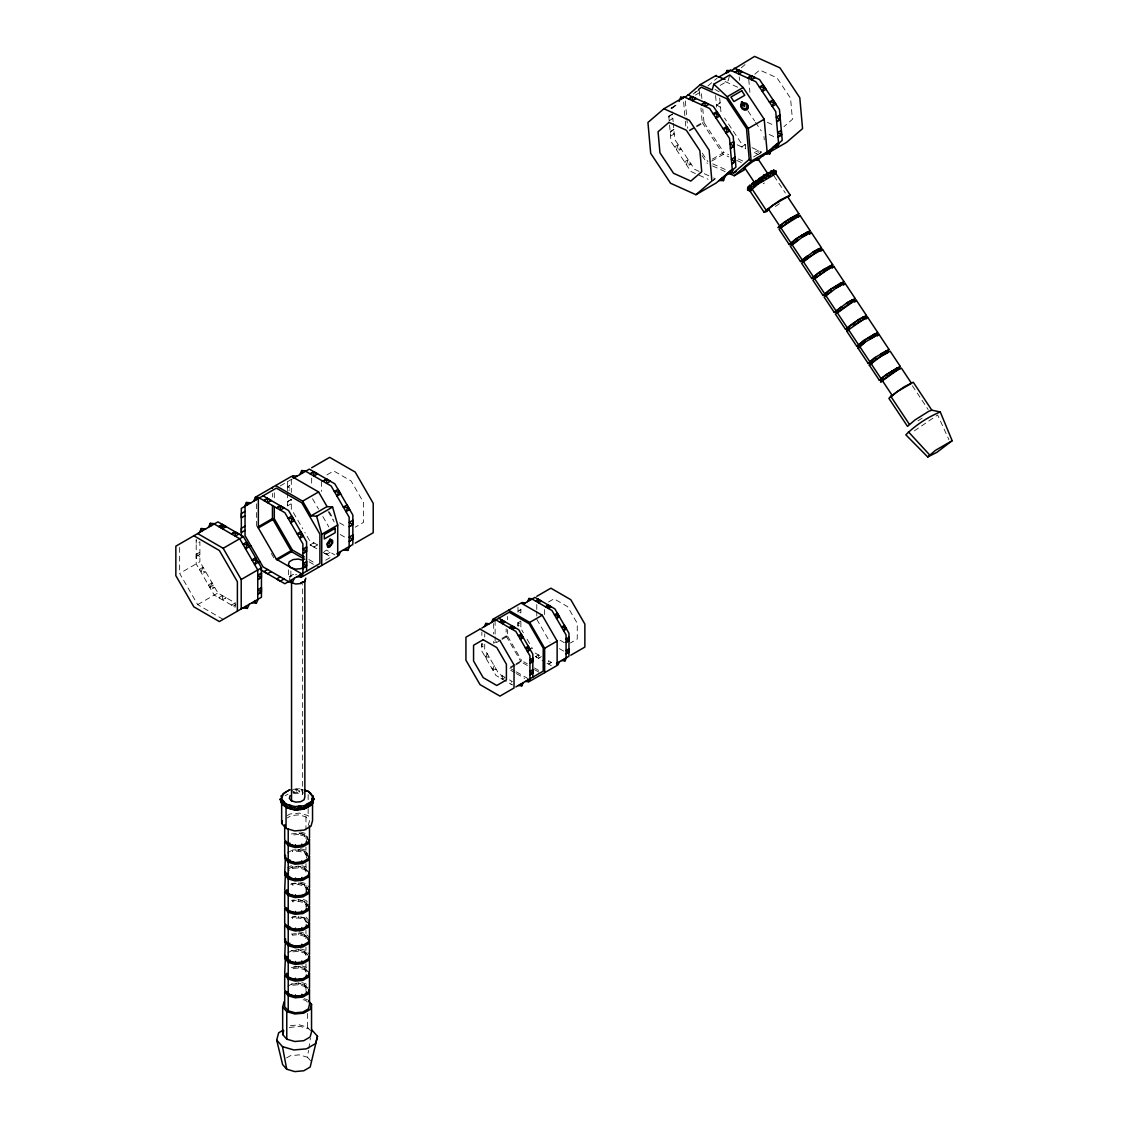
<?xml version="1.0" encoding="UTF-8"?>
<svg xmlns="http://www.w3.org/2000/svg" width="1128" height="1128" viewBox="0 0 1128 1128"><rect width="100%" height="100%" fill="white"/><g stroke="black" fill="none" stroke-linecap="round" stroke-linejoin="round"><path stroke-width="0.75" stroke-dasharray="5 3.75" d="M287.612 489.707L287.64 486.873L291.306 484.716L287.612 486.859L291.306 488.988L288.838 490.412M291.306 499.436L287.612 501.579L291.306 503.708L287.612 505.852L287.64 501.593L291.306 499.436L291.306 508.954L302.713 528.708M481.867 643.623L481.839 646.95L484.73 645.272L481.867 643.623L481.839 651.039L495.925 675.432L506.585 681.58M481.839 635.445L481.867 632.117M517.992 626.082L517.992 622.741L520.882 624.404L517.992 626.082L518.02 622.755L520.882 621.063L520.882 628.493M310.567 1060.743L307.479 1057.246L308.536 1050.365M308.804 1048.645L310.383 1038.338M289.346 579.679L290.107 576.916L293.534 574.928L296.734 574.645M308.282 825.301L309.495 820.874L305.97 816.884L299.061 814.853L291.405 815.558L287.287 817.927M306.365 841.432L307.38 837.766L304.461 834.466L298.723 832.774L298.723 834.438L304.461 836.13L307.38 839.443L307.38 837.766M306.365 858.126L307.38 854.46L304.461 851.161L298.723 849.469L292.378 850.047L292.378 851.725L298.723 851.132L304.461 852.824L307.38 856.138L307.38 854.46M306.365 891.515L307.38 887.849L304.461 884.549L298.723 882.857L292.378 883.435L287.823 886.072M306.703 906.997L307.38 904.543L304.461 901.244L298.723 899.552L292.378 900.13L292.378 901.808L298.723 901.23L304.461 902.908L307.38 906.221L307.38 904.543M729.379 76.422L728.152 80.751L719.452 85.784M674.84 106.145L671.132 108.274L672.739 104.086M671.132 108.274L677.152 104.157L671.992 108.584L672.359 112.673M693.283 94.047L695.948 91.763M707.919 85.968L717.239 77.973M741.279 67.835L746.609 63.267M754.815 74.194L759.666 70.021L776.98 77.846L790.545 98.277L792.42 119.356L783.946 126.646M292.758 792.716L299.54 792.096L303.192 789.826L299.54 788.754L292.758 789.374M672.485 114.041L669.031 116.537L669.186 120.654L672.88 118.525L668.777 116.184L672.485 114.041L673.162 121.655M716.675 105.257L720.129 102.761L716.421 104.89L720.524 107.245L718.057 108.669M711.965 181.213L714.292 179.592M760.554 152.872L758.227 154.494L754.336 152.534L758.044 150.405L758.227 154.494L754.336 152.534M763.205 183.765L764.431 182.947M775.317 206.48L780.675 202.913M917.952 420.899L924.227 416.74M518.02 611.249L520.882 609.571L517.992 611.235L520.882 612.913L520.882 606.85M694.989 92.44L699.332 89.93M695.454 95.034L701.264 91.692L701.87 98.545M689.194 130.185L695.003 126.829M696.455 125.998L702.25 122.642L700.953 108.006M689.504 130.918L695.299 127.577M696.751 126.731L704.013 122.543L702.786 108.838M712.276 159.161L723.88 152.463L728.632 154.607M711.712 161.064L723.316 154.367L728.829 156.848M745.368 144.68L741.66 146.809L745.552 148.769L745.368 144.68L740.885 142.65L724.529 118.017M712.981 180.198L715.448 178.774L713.629 177.956M753.589 156.905L757.945 154.381M759.257 153.493L761.724 152.068L752.038 147.697M280.209 485.914L292.11 479.047M326.894 474.902L333.733 470.954L351.146 481.007L363.456 502.327L363.456 522.433L355.249 527.171M196.187 556.513L199.896 554.37M223.175 619.357L197.682 604.636L179.648 573.419L199.896 561.73L199.896 541.764L196.187 543.907L196.23 539.649L196.187 563.873L214.221 595.091L235.174 607.188L235.174 602.916L217.916 592.961L199.896 561.73M209.709 587.279L213.418 585.15M197.682 604.636L217.916 592.961M310.144 544.923L313.838 542.779L313.838 547.052L310.144 544.923L316.855 548.8M317.546 544.923L313.838 547.052L317.546 544.923L309.34 540.171L304.828 532.374M235.174 602.916L231.48 605.059L235.174 607.146M324.117 551.564L326.584 550.14L334.833 554.891M233.341 606.131L235.808 604.707M289.247 576.662L293.097 574.434L295.79 574.194M325.696 560.165L330.053 557.655M548.532 601.985L554.031 598.813L567.624 606.667L577.254 623.333L577.254 639.04L570.373 643.002M517.992 622.741L520.882 621.063M496.447 641.62L493.683 643.228L493.683 640.605M501.988 638.42L506.148 636.023L506.148 628.761M500.663 640.168L495.121 643.369L495.121 636.798M502.059 639.364L507.6 636.164L507.6 629.593M914.343 430.868L937.664 414.949L948.916 439.737M285.144 795.776L288.035 794.112M514.749 664.561L509.207 667.762L514.904 671.047M516.145 663.757L521.686 660.571L527.368 663.856M514.156 665.887L508.615 669.087L514.974 672.753M515.538 665.083L521.08 661.882L527.368 665.52M535.588 656.595L538.493 654.931L538.493 658.273L535.588 656.595L544.147 661.53M505.231 677.463L502.341 679.141L499.45 677.463L502.341 675.799L502.341 679.141L505.231 677.463L498.816 673.769L484.73 649.361L484.73 643.623M541.384 656.595L538.493 658.273L541.384 656.595L534.968 652.9M509.405 683.216L512.295 684.851L509.405 683.216L512.295 681.552L509.475 679.916M548.448 664.011L551.338 662.347L548.448 663.983L548.448 660.684L553.707 663.715M287.273 815.544L290.009 813.979L299.54 813.105L308.156 815.629L310.341 818.124M287.287 852.994L291.405 850.611L299.061 849.92L305.97 851.95L307.732 853.938M287.287 868.01L291.405 865.641M287.823 869.378L292.378 866.741L298.723 866.163L304.461 867.855L307.38 871.154L307.38 872.832L304.461 869.519L298.723 867.841L292.378 868.419L287.823 871.042M287.823 952.85L292.378 950.213L298.723 949.635L304.461 951.327L307.38 954.626L307.38 956.304L304.461 952.991L298.723 951.313L292.378 951.891L292.378 950.213M287.823 986.239L292.378 983.602L298.723 983.024L304.461 984.716L307.38 988.015L307.38 989.693L304.461 986.38L298.723 984.702L292.378 985.28L292.378 983.602M286.582 1057.909L290.432 1055.681L299.399 1054.863L307.479 1057.246M299.54 788.754L295.508 789.135L295.508 792.462L297.214 789.473L299.54 792.096L303.192 793.167L302.276 789.938L299.54 788.754L299.54 792.096M293.534 793.633L298.328 793.195L302.656 794.465L302.656 584.515M291.405 833.916L297.524 833.352M298.723 834.438L292.378 835.03L292.378 833.352M291.405 867.305L299.061 866.614L305.97 868.645L309.495 872.635M291.405 884L299.061 883.309L305.97 885.339L307.732 887.327M307.38 887.849L307.38 889.527L304.461 886.213L298.723 884.535L292.378 885.113L292.378 883.435M291.405 900.694L299.061 900.003L305.97 902.033L309.495 906.024M295.55 916.542L292.378 916.824L292.378 918.502L298.723 917.924L304.461 919.602L307.38 922.915L307.38 921.238L304.461 917.938L300.161 916.669M291.405 917.388L299.061 916.697L305.97 918.728L309.495 922.718M291.405 934.083L299.061 933.392L305.97 935.422L309.495 939.412M298.723 934.618L298.723 932.941L304.461 934.633L307.38 937.932L307.38 939.61L304.461 936.296L298.723 934.618L292.378 935.197L292.378 933.519M291.405 950.777L299.061 950.086L305.97 952.117L307.732 954.105M298.723 966.329L292.378 966.907L292.378 968.585L298.723 968.007L304.461 969.685L307.38 972.999L307.38 971.321L304.461 968.021L298.723 966.329L298.723 968.007M291.405 967.471L299.061 966.781L305.97 968.811L309.495 972.801M291.405 984.166L299.061 983.475L305.97 985.505L307.732 987.493M290.46 1025.662L299.385 1024.844L307.436 1027.213L310.51 1030.696M289.29 1027.411L300.33 1026.409L308.466 1028.792M528.99 648.191L532.458 648.558L531.443 646.795M300.443 831.956L305.97 833.578L307.732 835.58M299.061 833.225L305.97 835.256L307.732 837.244M300.443 848.651L305.97 850.272L307.732 852.274M301.825 865.754L305.97 866.967L307.732 868.969M300.443 882.04L305.97 883.661L309.495 887.665M303.206 899.552L305.97 900.355L309.495 904.36M299.061 931.714L305.97 933.744L309.495 937.749M300.443 948.817L305.97 950.453L309.495 954.443M301.825 965.92L305.97 967.147L307.732 969.135M301.825 982.615L305.97 983.842L309.495 987.832M304.222 998.745L307.436 999.69M303.206 999.718L305.97 1000.536L307.732 1002.524M725.149 81.554L737.825 87.279M767.35 122.317L775.218 125.885M769.155 134.472L775.5 137.334M737.176 144.779L745.552 148.769M738.135 158.907L742.887 161.05M736.753 160.43L741.505 162.573M712.67 163.828L726.925 170.272M712.614 165.957L725.417 171.738M699.106 171.385L694.622 169.355L674.755 139.435L673.303 123.22M704.281 173.726L708.779 175.756M695.398 173.529L690.914 171.498L671.047 141.578L669.327 122.219M699.078 175.178L708.074 179.253M719.142 91.805L715.053 89.465M322.89 552.283L326.584 554.37L330.292 552.283L326.584 554.412L326.584 550.14M560.066 640.225L564.606 642.847M559.403 648.642L563.676 651.11M339.542 522.842L346.789 527.03M340.191 534.489L346.183 537.943M547.01 663.193L551.987 666.07M534.489 667.959L538.747 670.427M534.489 669.623L540.171 672.908M324.751 553.354L331.124 557.035M516.328 671.865L529.131 679.267M516.37 673.571L524.788 678.421M308.832 559.516L316.333 563.845M309.072 561.8L313.443 564.324M291.715 789.967L294.041 792.603L294.041 789.262M305.97 917.05L309.495 921.054M747.991 110.953L754.618 120.922M755.563 122.346L761.245 130.89M774.019 175.968L785.356 193.043M912.355 385.748L928.147 409.534M704.013 122.543L723.88 152.463M702.25 122.642L723.316 154.367M702.25 153.126L707.919 161.685M702.081 155.622L707.355 163.574M536.787 619.314L549.985 642.184M521.714 629.932L523.364 632.808M527.086 639.238L530.414 645.019M507.6 636.164L521.686 660.571M506.148 636.023L521.08 661.882M329.334 511.872L333.733 519.486M328.121 511.477L334.142 521.897M312.526 498.689L318.533 509.095M322.819 516.525L328.826 526.931M271.326 553.495L273.892 557.937M763.98 136.488L764.29 139.914M748.752 79.397L749.909 92.369M739.235 76.972L739.531 80.412M719.706 98.065L721.018 112.73M715.589 95.513L716.618 107.146M699.416 90.86L700.023 97.713M685.302 100.9L686.67 116.339M686.825 118.045L687.742 128.338M683.639 102.028L685.189 119.54M685.345 121.175L685.782 126.04M668.777 116.184L669.186 120.654M544.401 609.599L544.401 614.831M536.787 604.537L536.787 609.458M536.787 611.108L536.787 616.029M517.992 607.174L517.992 614.577M507.6 616.452L507.6 619.737M495.121 620.372L495.121 635.149M493.683 623.516L493.683 634.035M484.73 633.781L484.73 637.038M321.424 481.416L321.424 491.47M311.666 478.145L311.666 485.082M308.156 794.634L308.156 801.627M308.156 808.635L308.156 815.629M307.436 1013.452L307.436 1027.213M305.97 816.884L305.97 830.25M305.97 835.256L305.97 838.597M305.97 846.945L305.97 850.272M305.97 851.95L305.97 855.292M305.97 863.639L305.97 866.967M305.97 868.645L305.97 871.986M305.97 885.339L305.97 890.345M305.97 902.033L305.97 907.039M305.97 918.728L305.97 922.07M305.97 930.417L305.97 933.744M305.97 935.422L305.97 938.764M305.97 947.111L305.97 950.453M305.97 952.117L305.97 955.458M305.97 963.805L305.97 967.147M305.97 968.811L305.97 972.153M305.97 985.505L305.97 990.511M304.461 834.466L304.461 836.13M304.461 851.161L304.461 852.824M304.461 867.855L304.461 869.519M304.461 884.549L304.461 886.213M304.461 901.244L304.461 902.908M304.461 917.938L304.461 919.602M304.461 934.633L304.461 936.296M304.461 951.327L304.461 952.991M304.461 968.021L304.461 969.685M304.461 984.716L304.461 986.38M298.723 849.469L298.723 851.132M298.723 866.163L298.723 867.841M298.723 882.857L298.723 884.535M298.723 899.552L298.723 901.23M298.723 916.246L298.723 917.924M298.723 949.635L298.723 951.313M298.723 983.024L298.723 984.702M292.378 866.741L292.378 868.419M291.306 479.513L291.306 492.471M290.869 571.008L290.869 575.957M288.387 569.851L288.387 578.114M287.612 481.656L287.612 491.131M287.612 492.865L287.612 505.852M274.301 492.795L274.301 499.718M272.454 493.458L272.454 496.926M256.493 503.779L256.493 527.805M179.648 547.433L179.648 573.419M196.23 554.37L196.187 558.628L199.896 556.485L196.23 554.37L199.896 552.212L196.187 554.356M678.266 144.737L676.715 148.952L677.449 151.208L681.143 149.079L676.715 148.952L674.558 146.866L678.266 144.737M688.193 159.697L686.656 163.912L687.375 166.168L691.083 164.039L686.656 163.912L684.499 161.826L688.193 159.697M203.082 567.257L201.249 571.332L201.997 573.926L205.705 571.783L201.249 571.332L199.388 569.386L203.082 567.257M212.092 582.866L210.273 586.941L211.006 589.535L214.715 587.392L210.273 586.941L208.398 584.995L212.092 582.866M487.226 653.676L485.801 656.863L486.379 658.893L489.27 657.229L485.801 656.863L484.335 655.354L487.226 653.676M494.261 665.887L492.837 669.059L493.415 671.089L496.306 669.426L492.837 669.059L491.371 667.55L494.261 665.887M673.853 129.466L670.399 131.962L670.554 136.079L674.262 133.95L670.159 131.609L673.853 129.466M222.427 595.556L218.733 597.699L222.427 599.786L226.136 597.699L222.427 599.786L222.427 595.556"/><path stroke-width="1.5" d="M311.666 799.442L313.33 802.459L311.032 805.11L308.141 803.446L308.141 806.774L311.004 805.096L312.541 796.255L308.156 791.292L304.504 790.22L308.156 791.292L310.863 793.492L310.003 793.393M775.415 174.346L775.768 171.118L773.723 170.3L763.882 175.263L747.709 187.615L747.624 189.842L750.825 190.717M749.443 187.022L747.709 187.615L747.92 190.195L749.951 191.013L758.101 184.019L759.243 178.351L761.499 181.749L755.845 180.621L754.59 183.864L755.478 186.007L753.222 182.623L754.59 183.864L758.101 184.019L775.979 173.684L776.064 171.456L773.723 170.3L773.159 170.948M311.709 1029.751L317.518 1036.322L310.172 1067.074L303.756 1070.782L294.803 1071.6L286.724 1069.217L282.606 1064.564L276.684 1040.058L278.686 1032.769L283.198 1030.16M763.882 175.263L762.74 180.931L760.483 177.533L766.138 178.661L767.35 175.362L766.772 173.599L769.028 176.997L767.35 175.362L763.882 175.263L766.138 178.661M305.801 578.17L304.955 581.287L301.106 583.514L295.719 584.008L290.869 582.57M310.679 794.154L313.401 796.354L312.541 796.255L314.204 799.273L312.541 799.597L312.541 820.606L311.032 826.105L304.193 830.053L294.648 830.927L286.047 828.389L281.662 823.426L282.409 820.676M290.107 795.621L289.346 798.384L291.546 800.88L295.874 802.149L300.668 801.712L304.095 799.738L304.856 796.96L304.856 580.018M302.797 878.557L295.141 879.262L288.218 877.217L284.693 873.227L285.511 855.264M302.797 895.251L295.141 895.956L288.218 893.912L284.693 889.921L285.511 871.958M311.666 802.784L313.33 802.459L311.032 801.768L304.193 805.716L294.648 806.59L286.047 804.053L283.325 805.195L284.185 805.293L284.185 801.952L283.325 805.195C290.996 811.596 303.263 811.272 311.032 805.11L311.469 803.517M311.892 801.938L311.892 798.596L314.204 799.273L311.892 801.938L312.541 799.597M302.797 962.029L295.141 962.734L288.218 960.703L284.693 956.699L285.511 938.736M302.797 978.723L295.141 979.428L288.218 977.398L284.693 973.394L285.511 955.43M308.466 1000.846L311.539 1004.329L311.539 1031.866L310.115 1037.013L303.728 1040.707L294.817 1041.511L286.766 1039.156L282.663 1034.503L282.663 1006.98L284.073 1001.819M282.663 1034.503L283.72 1030.639M311.539 1004.329L310.115 1009.49L303.728 1013.17L294.817 1013.987L286.766 1011.619L282.663 1006.98M317.518 1036.322L315.516 1043.611L306.478 1048.829L293.872 1049.971L282.479 1046.629L276.684 1040.058M757.79 159.979L767.125 151.956L764.206 119.244L743.14 87.533L729.774 74.984L713.827 84.191L712.191 89.972L700.305 84.6L688.179 95.02M749.669 185.33L748.752 188.531L751.093 189.687L748.837 186.303L748.752 188.531L751.911 188.728L749.669 185.33L766.095 210.076L764.135 212.346L747.709 187.615M772.976 174.713L774.034 171.71L771.989 170.892L774.245 174.276L774.034 171.71L770.72 171.329L772.976 174.713L770.72 171.329M679.126 101.421L680.72 97.219L685.147 97.29M725.924 73.306L726.982 70.514L729.943 70.556M722.794 178.393L719.086 180.522L723.513 180.593L725.107 176.391L729.647 172.499M731.508 173.726L733.101 169.538L729.393 171.667L731.508 173.726L727.081 173.67L729.548 172.246M769.775 153.873L771.369 149.686L767.674 151.815L769.775 153.873L765.348 153.817L769.056 151.674M777.77 147.021L779.363 142.819L775.655 144.962L777.77 147.021L773.343 146.95L777.037 144.821M199.402 532.571L201.277 528.524L205.719 528.933M208.412 527.368L210.287 523.321L214.729 523.716M244.55 506.514L246.426 502.468L250.867 502.862M253.56 501.311L255.436 497.251L259.877 497.659M299.822 474.592L301.698 470.545L306.153 470.94M242.901 607.964L247.342 608.373L249.217 604.326M251.925 602.761L256.366 603.17L258.241 599.123M288.049 581.907L292.49 582.302L294.366 578.255M297.059 576.704L301.514 577.099L303.39 573.052M340.642 551.55L338.767 555.596L336.934 553.679L352.852 544.486L352.852 515.045L334.833 483.827L309.34 469.107L294.662 477.581M343.335 549.985L347.776 550.394L349.652 546.347M484.349 626.59L485.815 623.431L489.284 623.742M491.399 622.529L492.851 619.357L496.334 619.681M527.537 601.661L529.004 598.489L532.472 598.813M518.33 685.5L521.813 685.81L523.279 682.637M525.38 681.425L528.849 681.735L530.315 678.577M559.418 661.769L557.951 664.942L556.527 663.447L568.963 656.256L568.963 633.259L554.877 608.866L534.968 597.375L523.787 603.818M561.518 660.557L565.001 660.867L566.453 657.709M304.193 805.716L302.487 808.72L300.161 809.425L300.161 806.083L302.487 808.72L304.193 809.058L307.056 807.366L307.084 804.038L307.084 807.38L304.193 805.716L304.193 809.058M741.843 102.902L740.729 104.312L740.814 106.779L742.309 109.021L744.635 110.192L746.905 109.825L748.273 108.091L748.188 105.623L746.694 103.381L742.52 102.507M742.52 103.917L741.857 106.61L742.929 108.232L746.228 108.81L747.145 105.778L746.087 104.171L743.197 103.522M768.055 174.064L758.016 158.949L752.461 161.755L743.338 168.721L745.03 168.142M756.916 160.232L758.016 158.949M753.377 183.836L766.363 174.657M797.284 215.533L798.864 213.7L787.598 196.737L773.23 205.028L766.688 210.64L769.113 209.822M788.204 197.315L790.164 195.031L773.723 170.3M798.864 213.7L784.496 221.99L777.953 227.616L780.379 226.784M781.055 224.909L782.183 226.601L798.201 216.59L797.073 214.898L790.516 218.212L781.055 224.909L779.744 226.418L780.872 228.124M808.565 232.495L810.13 230.662L799.992 215.406L792.082 219.396L779.081 229.308L789.233 244.579L791.644 243.747M798.412 217.225L799.992 215.406M789.233 244.579L795.762 238.967L810.13 230.662M809.467 233.552L808.339 231.86L806.337 232.551L796.438 238.727L791.01 243.394L792.138 245.086M819.83 249.471L821.395 247.638L811.258 232.368L803.347 236.358L790.347 246.271L800.499 261.541L802.91 260.723M809.678 234.201L811.258 232.368M800.499 261.541L813.5 251.629L821.395 247.638M803.587 258.834L804.715 260.54L808.832 257.396L807.704 255.703L803.587 258.834L802.29 260.356L803.418 262.048M831.096 266.434L832.661 264.601L822.524 249.33L814.627 253.321L801.627 263.247L811.765 278.517L814.176 277.685M820.958 251.163L822.524 249.33M811.765 278.517L818.308 272.891L832.661 264.601M831.999 267.491L830.871 265.799L824.328 269.099L814.853 275.81L813.556 277.319L814.684 279.011M842.362 283.396L843.941 281.563L833.789 266.293L825.893 270.297L812.893 280.209L823.031 295.48L825.442 294.648M832.224 268.126L833.789 266.293M823.031 295.48L829.573 289.868L843.941 281.563M843.279 284.453L842.151 282.761L840.134 283.438L830.236 289.628L824.822 294.281L825.95 295.987M853.628 300.358L855.207 298.539L845.055 283.269L837.159 287.259L824.159 297.172L834.297 312.442L836.722 311.61M843.49 285.088L845.055 283.269M834.297 312.442L847.297 302.53L855.207 298.539M842.63 308.296L841.502 306.604L836.088 311.257L837.216 312.949L852.528 302.107L851.414 300.415L846.86 303.037L847.988 304.729M864.894 317.335L866.473 315.502L856.335 300.231L848.425 304.222L835.425 314.134L845.563 329.404L847.988 328.586M854.756 302.064L856.335 300.231M845.563 329.404L858.563 319.492L866.473 315.502M848.665 326.697L847.354 328.22L848.482 329.912L849.793 328.403L848.665 326.697L852.768 323.567L862.68 317.377L864.683 316.686L865.81 318.392M859.254 345.549L856.829 346.381L846.691 331.11L863.808 319.069L862.68 317.377M866.022 319.027L867.601 317.194L877.739 332.464L876.16 334.297M856.829 346.381L863.371 340.755L877.739 332.464M864.048 340.529L858.62 345.182L859.747 346.888L865.176 342.221L864.048 340.529L873.946 334.339L875.948 333.662L877.076 335.354M870.52 362.511L868.095 363.343L857.957 348.073L864.499 342.461L878.867 334.156L889.005 349.426L887.426 351.259M877.288 335.989L878.867 334.156M868.095 363.343L874.637 357.731L889.005 349.426M876.442 359.197L875.314 357.491L869.885 362.159L871.013 363.851L881.786 355.63L888.342 352.317L887.214 350.625L880.658 353.938L881.786 355.63M881.786 379.487L879.375 380.305L869.223 365.035L875.765 359.423L890.133 351.132L900.271 366.403L898.692 368.221M879.375 380.305L885.903 374.693L900.271 366.403M882.463 377.598L881.151 379.121L882.279 380.813L897.606 369.97L896.478 368.278L882.463 377.598L883.591 379.304M890.641 397.282L897.169 391.656L911.537 383.365L901.399 368.095L893.489 372.085L880.489 382.011L882.914 381.179M931.841 410.197L913.257 382.223L904.05 386.876L890.753 396.281L888.92 398.41L907.504 426.384L915.118 419.856L929.021 411.156L931.841 410.197L940.259 411.931L952.159 440.71L936.973 452.3L927.738 456.967L905.84 434.83C915.527 425.157 927.625 417.219 940.259 411.931M927.738 456.967L935.38 450.396L952.159 440.71M281.662 823.426L281.662 802.431L279.998 799.414L282.296 796.749M329.39 540.241L326.782 544.091L327.91 547.433L329.728 547.066L332.661 542.906L332.661 540.693L331.547 539.551L330.067 539.861M329.39 541.257L327.613 543.922L328.417 546.333L331.026 544.824L331.843 543.061L331.843 541.482L330.067 540.862M663.913 108.753L647.937 122.473L650.687 153.337L670.554 183.244L695.905 194.707L716.266 182.947L732.241 169.228L729.492 138.377L709.611 108.457L684.273 96.994L663.913 108.753L689.264 120.202L709.131 150.123L711.881 180.988L695.905 194.707M682.384 98.615L684.273 96.994M686.092 96.486L687.967 94.865L713.319 106.314L733.186 136.234L735.935 167.099L731.945 170.525M698.613 89.465L701.278 87.18L726.615 98.644L746.482 128.55L749.246 159.415L751.163 161.177L767.125 151.956M715.786 75.802L724.98 79.327M762.528 156.242L778.503 142.523L775.754 111.658L755.887 81.738L730.535 70.288L727.715 72.714L726.982 70.514M731.409 70.585L754.59 56.4L779.941 67.849L799.808 97.769L802.558 128.634L786.583 142.354L766.236 154.099L782.212 140.38L779.448 109.529L759.581 79.609L734.243 68.159M749.246 159.415L733.27 173.134L736.175 171.456M729.901 173.768L734.229 175.714L751.163 161.177L748.245 128.465L727.179 96.74L713.827 84.191M294.648 806.59L291.01 808.861L291.01 805.519L291.926 808.748L294.648 809.932L298.694 809.551L298.694 806.224L296.988 809.213L294.648 806.59L294.648 809.932M766.095 210.076L780.322 200.008L790.164 195.031M828.869 266.476L829.996 268.168L815.981 277.502L814.853 275.81M808.832 257.396L818.731 251.206L817.603 249.514L813.062 252.136L814.19 253.828M853.233 325.484L867.601 317.194M286.061 791.912L280.872 796.227L282.536 795.903M287.132 791.32L290.009 789.628L283.17 793.576L280.801 802.332L283.523 804.532L283.523 801.19L280.801 802.332L281.662 802.431M700.305 84.6L716.266 75.379M718.705 77.113L730.535 70.288M750.19 76.633L747.723 78.058L751.22 75.618L755.097 77.578L751.403 79.721L751.417 75.914M727.179 96.74L743.14 87.533M748.245 128.465L764.206 119.244M725.107 176.391L721.412 178.534L723.513 180.593M734.229 175.714L744.381 169.849M256.493 496.588L291.56 476.34L318.589 491.949L327.049 506.585L332.591 507.05L337.709 525.056L337.709 556.259L302.628 576.507L301.867 573.926L276.374 559.206L258.34 527.989L258.34 498.548M311.666 467.753L329.686 457.348L355.193 472.068L373.213 503.299L373.213 532.74L355.193 543.146M245.044 511.435L241.336 513.564L241.336 517.837L245.044 515.707M220.594 527.692L224.289 525.563M245.044 526.156L241.336 528.285L241.336 532.557L245.044 530.428M257.945 526.959L272.454 518.584L272.454 505.584M275.599 485.562L302.628 501.156L318.589 491.949M197.682 533.572L223.175 548.293L243.422 536.604L261.442 567.821L261.442 597.262L219.354 621.57L193.861 606.85L175.841 575.618L175.841 546.178L217.916 521.883L243.422 536.604M258.34 527.989L274.301 518.767L274.301 506.641M248.386 547.15L250.853 545.712M302.628 501.156L311.088 515.806L327.049 506.585M311.088 515.806L316.63 516.257L332.591 507.05M259.863 561.335L254.561 564.437L256.38 560.362L255.633 557.768L251.939 559.911L256.38 560.362L258.256 562.308M241.209 608.951L241.209 579.51L261.442 567.821M276.374 559.206L292.335 549.999L304.334 556.922M277.051 560.066L291.56 551.691L304.701 559.276M321.748 565.466L321.748 534.263L337.709 525.056M267.576 569.499L263.882 571.628L267.576 573.729L271.284 571.628M280.322 576.845L276.628 578.988L280.322 581.089L284.03 578.988M303.672 567.144L301.106 568.639L295.719 569.132L290.869 567.694L288.387 564.888L289.247 561.786L293.097 559.558L298.483 559.065L303.333 560.503L303.333 568.766M300.668 583.007L302.953 581.696M493.683 618.849L521.08 603.029L542.201 615.211L557.133 641.071L557.133 665.464L529.723 681.284M481.839 628.042L509.207 612.236L529.131 623.742L543.217 648.135L543.217 671.132L515.849 686.938M536.787 596.317L550.873 588.181L570.782 599.687L584.868 624.08L584.868 647.077L570.782 655.213M508.615 610.22L529.723 622.416L542.201 615.211M544.655 672.655L544.655 648.276L557.133 641.071M289.741 842.954L289.741 844.632L295.466 846.31L301.825 845.732L308.282 841.996L309.495 837.568L309.495 825.893M289.741 859.649L289.741 861.327L295.466 863.005L301.825 862.426L308.282 858.69L309.495 854.263L309.495 839.246L308.282 843.673L302.797 846.832L295.141 847.537L288.218 845.506L284.693 841.516L284.693 856.533L288.218 860.523L295.141 862.567L302.797 861.862M289.741 876.343L289.741 878.021L295.466 879.699L301.825 879.121L308.282 875.384L309.495 870.971L309.495 855.94L308.282 860.368L302.797 863.526L295.141 864.231L288.218 862.201L284.693 858.211M286.822 908.096L289.741 911.41L295.466 913.088L301.825 912.51L308.282 908.773L309.495 904.36L309.495 889.329L308.282 893.757L302.797 896.915L295.141 897.62L288.218 895.59L284.693 891.599L284.693 906.616L288.218 910.606L295.141 912.651L302.797 911.946M289.741 926.426L289.741 928.104L295.466 929.782L301.825 929.204L308.282 925.468L309.495 921.054L309.495 906.024L308.282 910.451L302.797 913.61L295.141 914.315L288.218 912.284L284.693 908.294L284.693 923.31L288.218 927.315L295.141 929.345L302.797 928.64M289.741 943.121L289.741 944.799L295.466 946.477L301.825 945.899L308.282 942.162L309.495 937.749L309.495 922.718L308.282 927.145L302.797 930.304L295.141 931.009L288.218 928.978L284.693 924.988L284.693 940.005L288.218 944.009L295.141 946.039L302.797 945.335M289.741 959.815L289.741 961.493L295.466 963.171L301.825 962.593L308.282 958.856L309.495 954.443L309.495 939.412L308.282 943.84L302.797 946.998L295.141 947.703L288.218 945.673L284.693 941.683M286.822 991.568L289.741 994.882L295.466 996.56L301.825 995.982L308.282 992.245L309.495 987.832L309.495 972.801L308.282 977.229L302.797 980.401L295.141 981.092L288.218 979.062L284.693 975.071L284.693 990.088L288.218 994.092L295.141 996.123L302.797 995.418M764.135 212.346L767.139 211.317M817.603 249.514L819.605 248.823L820.733 250.529M851.414 300.415L853.417 299.724L854.545 301.416M846.691 331.11L849.116 330.278M857.957 348.073L860.382 347.241M869.223 365.035L871.648 364.217M896.478 368.278L898.48 367.587L899.608 369.293M279.998 799.414L281.662 799.089L286.047 804.053L286.963 807.295L289.684 808.466L289.684 805.124L286.047 807.394L282.931 803.855M302.797 845.168L295.141 845.873L288.218 843.829L284.693 839.838L284.693 824.822M286.822 889.738L286.822 891.402L289.741 894.715L295.466 896.393L301.825 895.815L308.282 892.079L309.495 887.665L309.495 872.635L308.282 877.062L302.797 880.221L295.141 880.926L288.218 878.895L284.693 874.905M286.822 973.21L286.822 974.874L289.741 978.188L295.466 979.865L301.825 979.287L308.282 975.551L309.495 971.137L309.495 956.107L308.282 960.534L302.797 963.693L295.141 964.398L288.218 962.367L284.693 958.377M297.129 476.143L292.688 475.748L293.435 478.286M521.954 602.563L525.436 602.874M747.92 190.195L751.234 190.576M288.218 995.756L295.141 997.786L302.797 997.096L308.282 993.923L309.495 989.496L309.495 1004.526L308.282 1008.94L302.797 1012.112L295.141 1012.817L288.218 1010.787L284.693 1006.796L284.693 991.766L288.218 995.756L288.218 1010.787M532.078 599.038L551.987 610.544L566.073 634.937L566.073 657.934M305.632 471.236L331.124 485.956L349.158 517.188L349.158 546.629M498.816 618.243L518.739 629.734L532.825 654.127L532.825 677.124M495.925 619.906L515.849 631.412L529.934 655.805L529.934 678.802M263.064 495.812L288.571 510.533L306.59 541.764L306.59 571.205M259.369 497.956L284.862 512.676L302.896 543.893L302.896 573.334M317.828 566.848L318.589 567.299M214.221 524.012L239.714 538.733L257.748 569.964L257.748 599.405M288.571 581.611L263.064 566.89L245.044 535.659L245.044 506.218M260.864 569.894L284.862 583.74L319.901 563.521L319.901 534.08L301.867 502.848L276.374 488.142L241.336 508.361L241.336 536.054M193.861 535.772L219.354 550.492L237.388 581.71L237.388 611.15M563.563 659.386L565.001 660.867M527.425 680.254L528.849 681.735M520.375 684.315L521.813 685.81M345.943 548.476L347.776 550.394M257.269 499.168L255.436 497.251L256.183 499.789M248.245 504.371L246.426 502.468L247.159 504.991M299.681 575.195L301.514 577.099M290.671 580.398L292.49 582.302M254.533 601.252L256.366 603.17M245.523 606.455L247.342 608.373M908.435 431.827L929.571 454.824M795.071 215.575L796.199 217.281M806.337 232.551L807.465 234.243L802.91 236.866L801.796 235.174M840.134 283.438L841.262 285.144L836.722 287.767L835.594 286.075M873.946 334.339L875.074 336.045L870.52 338.668L869.392 336.962M885.212 351.316L886.34 353.008M790.516 218.212L791.644 219.904M824.328 269.099L825.456 270.805M858.126 319.999L859.254 321.706M891.938 370.901L893.052 372.592M785.173 221.765L786.301 223.457M796.438 238.727L797.566 240.433L793.449 243.563L792.321 241.871M818.97 272.666L820.098 274.358M830.236 289.628L831.364 291.334L827.247 294.464L826.119 292.772M852.768 323.567L853.896 325.259M886.58 374.468L887.708 376.16M755.845 180.621L758.101 184.019M744.438 167.438L754.477 182.553M837.399 309.735L838.513 311.427M859.931 343.673L861.059 345.365M871.197 360.636L872.325 362.328M768.267 208.821L779.533 225.783M780.661 227.475L790.798 242.746M791.926 244.452L802.064 259.722M803.192 261.414L813.33 276.684M814.458 278.376L824.61 293.647M825.724 295.339L835.876 310.609M837.004 312.315L847.142 327.585M848.27 329.277L858.408 344.548M859.536 346.24L869.674 361.51M870.802 363.216L880.94 378.486M882.068 380.178L892.206 395.449M890.753 396.281L909.337 424.255M529.723 622.416L544.655 648.276M274.301 518.767L292.335 549.999M272.454 518.584L291.56 551.691M223.175 548.293L241.209 579.51M680.72 97.219L681.439 99.433M529.004 598.489L529.582 600.477M492.851 619.357L493.444 621.345M485.815 623.431L486.394 625.405M301.698 470.545L302.445 473.083M210.287 523.321L211.035 525.859M201.277 528.524L202.025 531.062M316.63 516.257L321.748 534.263M282.479 1046.629L286.724 1069.217M311.032 801.768L311.032 805.11M306.365 841.432L306.365 843.11M306.365 891.515L306.365 893.193M306.365 908.209L306.365 909.887M306.365 924.904L306.365 926.581M306.365 974.987L306.365 976.665M306.365 991.681L306.365 993.359M301.825 844.068L301.825 845.732M301.825 860.763L301.825 862.426M301.825 877.457L301.825 879.121M301.825 910.846L301.825 912.51M301.825 927.54L301.825 929.204M301.825 944.235L301.825 945.899M301.825 960.929L301.825 962.593M301.825 994.318L301.825 995.982M295.466 844.646L295.466 846.31M295.466 878.035L295.466 879.699M295.466 894.73L295.466 896.393M295.466 911.424L295.466 913.088M295.466 928.118L295.466 929.782M295.466 961.507L295.466 963.171M295.466 978.202L295.466 979.865M295.466 994.896L295.466 996.56M291.546 582.175L291.546 800.88M288.218 828.812L288.218 843.829M288.218 845.506L288.218 860.523M288.218 862.201L288.218 877.217M288.218 878.895L288.218 893.912M288.218 895.59L288.218 910.606M288.218 912.284L288.218 927.315M288.218 928.978L288.218 944.009M288.218 945.673L288.218 960.703M288.218 962.367L288.218 977.398M288.218 979.062L288.218 994.092M286.822 873.044L286.822 874.708M286.822 956.516L286.822 958.18M286.766 1011.619L286.766 1039.156M286.047 804.053L286.047 828.389M272.454 487.381L272.454 488.255M261.442 573.066L261.414 577.324L257.748 579.482L261.442 577.339L257.748 575.195L261.442 573.066M261.442 587.787L261.414 592.045L257.748 594.202L261.442 592.059L257.748 589.916L261.442 587.787M306.59 546.995L306.562 551.254L302.896 553.411L306.59 551.268L302.896 549.139L306.59 546.995M306.59 561.716L306.562 565.974L302.896 568.131L306.59 565.988L302.896 563.859L306.59 561.716M352.852 520.29L352.824 524.548L349.158 526.706L352.852 524.562L349.158 522.419L352.852 520.29M352.852 535.01L352.824 539.269L349.158 541.426L352.852 539.283L349.158 537.139L352.852 535.01M532.825 669.722L532.797 673.049L529.934 674.727L532.825 673.063L529.934 671.4L532.825 669.722M532.825 658.23L532.797 661.544L529.934 663.236L532.825 661.558L529.934 659.894L532.825 658.23M568.963 648.854L568.935 652.181L566.073 653.859L568.963 652.195L566.073 650.532L568.963 648.854M568.963 637.362L568.935 640.676L566.073 642.368L568.963 640.69L566.073 639.026L568.963 637.362M748.527 186.656L747.624 189.842L750.783 190.04L748.527 186.656M775.768 171.118L774.71 174.121L772.454 170.737L775.768 171.118M717.577 113.9L716.04 118.13L719.734 115.987L716.858 111.644L713.15 113.773L717.577 113.9M727.518 128.86L725.967 133.076L729.675 130.947L726.784 126.604L723.09 128.733L727.518 128.86M763.853 87.194L762.302 91.41L765.997 89.281L763.12 84.938L759.412 87.067L763.853 87.194M773.78 102.154L772.243 106.37L775.937 104.227L773.047 99.884L769.352 102.028L773.78 102.154M771.284 173.092L770.086 176.391L767.83 172.993L771.284 173.092M752.277 183.342L751.022 186.571L754.533 186.74L752.277 183.342M247.37 544.754L245.537 548.828L249.246 546.685L246.623 542.159L242.929 544.288L247.37 544.754M292.519 518.683L290.686 522.757L294.394 520.628L291.771 516.088L288.077 518.231L292.519 518.683M301.528 534.305L299.71 538.38L303.404 536.237L300.781 531.711L297.087 533.84L301.528 534.305M338.781 491.977L336.948 496.052L340.656 493.909L338.033 489.383L334.339 491.512L338.781 491.977M347.791 507.586L345.972 511.661L349.666 509.532L347.057 504.991L343.349 507.135L347.791 507.586M521.827 636.107L520.403 639.294L523.293 637.616L521.249 634.077L518.358 635.741L521.827 636.107M528.863 648.304L527.439 651.49L530.329 649.813L528.285 646.274L525.394 647.951L528.863 648.304M557.965 615.239L556.541 618.426L559.432 616.748L557.387 613.209L554.497 614.873L557.965 615.239M565.015 627.436L563.577 630.622L566.482 628.945L564.437 625.405L561.532 627.083L565.015 627.436M668.989 122.374L658.075 131.75L659.951 152.816L673.529 173.261L690.829 181.072L701.743 171.71L699.868 150.63L686.289 130.199L668.989 122.374M733.835 145.85L730.38 148.346L734.074 146.203L729.971 143.862L733.679 141.733L733.835 145.85M780.097 119.145L776.642 121.627L780.336 119.497L776.247 117.157L779.941 115.014L780.097 119.145M735.202 161.276L731.748 163.772L735.456 161.642L731.353 159.288L735.047 157.159L735.202 161.276M781.478 134.57L778.024 137.066L781.718 134.923L777.615 132.582L781.323 130.439L781.478 134.57M692.282 96.599L688.785 99.038L692.282 96.599L692.465 100.702L696.159 98.559L692.282 96.599M738.544 69.894L735.047 72.333L738.544 69.894L738.727 73.997L742.421 71.854L738.544 69.894M704.944 102.338L701.447 104.763L704.944 102.338L705.127 106.427L708.835 104.298L704.944 102.338M741.759 90.79L730.916 97.05L733.919 101.562L744.762 95.302L741.759 90.79M742.012 101.746L741.336 102.14L744.156 106.399L744.847 106.004L742.012 101.746M222.456 524.506L218.761 526.635L222.456 524.548L226.164 526.635L222.456 528.778L222.456 524.506M267.604 498.435L263.91 500.578L267.604 498.477L271.312 500.578L267.604 502.707L267.604 498.435M313.866 471.73L310.172 473.859L313.866 471.758L317.574 473.859L313.866 476.002L313.866 471.73M235.202 531.866L231.508 533.995L235.202 531.894L238.91 533.995L235.202 536.138L235.202 531.866M280.35 505.795L276.656 507.938L280.35 505.837L284.059 507.938L280.35 510.067L280.35 505.795M326.626 479.09L322.918 481.219L326.626 479.118L330.321 481.219L326.626 483.362L326.626 479.09M335.143 528.285L324.3 534.545L324.3 538.972L335.143 532.712L335.143 528.285M330.067 539.114L329.39 543.696L330.067 539.114M480.02 629.086L465.934 637.221L465.934 660.218L480.02 684.611L499.944 696.117L514.03 687.981L514.03 664.984L499.944 640.591L480.02 629.086M502.369 620.287L499.478 621.951L502.369 620.315L505.259 621.951L502.369 623.629L502.369 620.287M538.507 599.419L535.617 601.083L538.507 599.447L541.398 601.083L538.507 602.761L538.507 599.419M483.179 639.717L473.563 645.272L473.563 660.98L483.179 677.632L496.785 685.486L506.401 679.93L506.401 664.223L496.785 647.571L483.179 639.717M512.323 626.04L509.433 627.704L512.323 626.068L515.214 627.704L512.323 629.368L512.323 626.04M548.462 605.172L545.571 606.836L548.462 605.2L551.366 606.836L548.462 608.5L548.462 605.172"/></g></svg>
